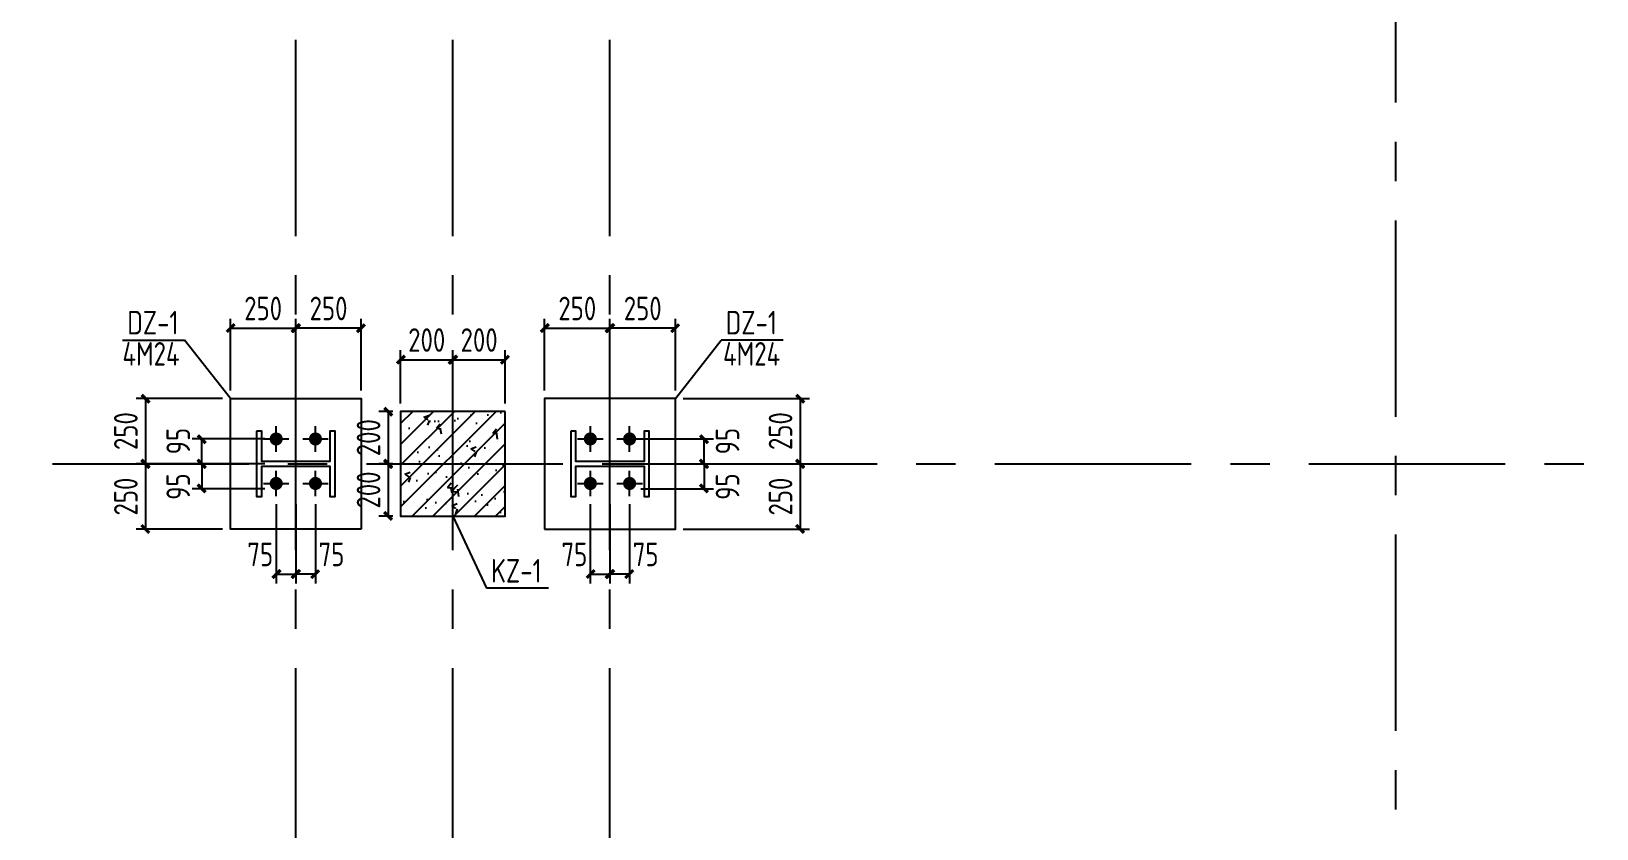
# Model space of a CAD drawing. Header units: millimetres. Extents: x 866309 to 879639, y 39442 to 44891.
# Drawn here: x 868730.6 to 868929.9, y 39548.4 to 39650 of the extents above; entities that cross this region are included whole.
import ezdxf

# ---------------------------------------------------------------- set-up
doc = ezdxf.new("R2010")
doc.units = ezdxf.units.MM
doc.header["$LTSCALE"] = 1000
doc.header["$MEASUREMENT"] = 0
doc.linetypes.add('CENTER', pattern=[2, 1.25, -0.25, 0.25, -0.25])
doc.linetypes.add('DOTE', pattern=[2.42, 2, -0.2, 0.02, -0.2])
for name, color, linetype in [('DIM', 7, 'Continuous'), ('DOTE', 1, 'DOTE'), ('M_Prof', 2, 'Continuous'), ('WINDOW', 4, 'Continuous'), ('柱集中标注', 2, 'Continuous'), ('标注', 7, 'Continuous'), ('檩条', 34, 'Continuous')]:
    doc.layers.add(name, color=color, linetype=linetype)
doc.styles.add('GBHZ', font='gbenor.shx', dxfattribs={"width": 0.9, "bigfont": 'gbcbig.shx'})
doc.dimstyles.new('Y30', dxfattribs={"dimscale": 0, "dimtxt": 3, "dimasz": 0.01, "dimexe": 1.2, "dimexo": 1, "dimgap": 1, "dimtad": 1, "dimdec": 0, "dimlfac": 30, "dimzin": 0, "dimdsep": 46, "dimtxsty": 'GBHZ', "dimblk1": 'DX', "dimblk2": 'DX', "dimsah": 1, "dimcen": 0.09, "dimdle": 1, "dimadec": 0, "dimazin": 0, "dimtfac": 1, "dimtdec": 0, "dimtix": 1, "dimtmove": 2, "dimatfit": 3, "dimldrblk": 'DX', "dimfxl": 0, "dimtolj": 1, "dimtzin": 0, "dimarcsym": 0})

# ---------------------------------------------------------------- blocks, each defined once
blk = doc.blocks.new('DX')
at = {"color": 0, "linetype": 'ByBlock', "const_width": 40}
blk.add_lwpolyline([(-54, -51), (46, 49)], dxfattribs=at)
blk = doc.blocks.new('*D1332')
at = {"layer": 'Defpoints', "color": 0, "transparency": 16777216}
for p in [(868764.28, 39612.17), (868755.95, 39603.22), (868764.28, 39603.22)]:
    blk.add_point(p, dxfattribs=at)
at = {"layer": 'dim', "color": 0, "lineweight": -2, "transparency": 16777216}
for p, q in [((868755.95, 39604.22), (868755.95, 39613.37)), ((868755.96, 39612.17), (868764.27, 39612.17)), ((868764.28, 39604.22), (868764.28, 39613.37))]:
    blk.add_line(p, q, dxfattribs=at)
at = {"layer": 'dim', "color": 0, "lineweight": -2, "transparency": 16777216, "xscale": 0.01, "yscale": 0.01, "zscale": 0.01, "rotation": 180}
blk.add_blockref('DX', (868755.95, 39612.17), dxfattribs=at)
at = {"layer": 'dim', "color": 0, "lineweight": -2, "transparency": 16777216, "xscale": 0.01, "yscale": 0.01, "zscale": 0.01}
blk.add_blockref('DX', (868764.28, 39612.17), dxfattribs=at)
at = {"layer": 'dim', "color": 0, "transparency": 16777216, "insert": (868760.12, 39614.67), "char_height": 3, "attachment_point": 5, "style": 'GBHZ'}
blk.add_mtext('\\A1;250', dxfattribs=at)
blk = doc.blocks.new('*D1333')
at = {"layer": 'Defpoints', "color": 0, "transparency": 16777216}
for p in [(868755.95, 39603.22), (868745.14, 39594.89), (868755.95, 39594.89)]:
    blk.add_point(p, dxfattribs=at)
at = {"layer": 'dim', "color": 0, "lineweight": -2, "transparency": 16777216}
for p, q in [((868754.95, 39603.22), (868743.94, 39603.22)), ((868745.14, 39603.21), (868745.14, 39594.9)), ((868754.95, 39594.89), (868743.94, 39594.89))]:
    blk.add_line(p, q, dxfattribs=at)
at = {"layer": 'dim', "color": 0, "lineweight": -2, "transparency": 16777216, "xscale": 0.01, "yscale": 0.01, "zscale": 0.01}
for p, rotation in [((868745.14, 39603.22), 90), ((868745.14, 39594.89), 270)]:
    blk.add_blockref('DX', p, dxfattribs=dict(at, rotation=rotation))
at = {"layer": 'dim', "color": 0, "transparency": 16777216, "insert": (868742.64, 39599.06), "char_height": 3, "attachment_point": 5, "rotation": 90, "style": 'GBHZ'}
blk.add_mtext('\\A1;250', dxfattribs=at)
blk = doc.blocks.new('*D1334')
at = {"layer": 'Defpoints', "color": 0, "transparency": 16777216}
for p in [(868755.95, 39594.89), (868745.14, 39586.56), (868755.95, 39586.56)]:
    blk.add_point(p, dxfattribs=at)
at = {"layer": 'dim', "color": 0, "lineweight": -2, "transparency": 16777216}
for p, q in [((868754.95, 39594.89), (868743.94, 39594.89)), ((868745.14, 39594.88), (868745.14, 39586.57)), ((868754.95, 39586.56), (868743.94, 39586.56))]:
    blk.add_line(p, q, dxfattribs=at)
at = {"layer": 'dim', "color": 0, "lineweight": -2, "transparency": 16777216, "xscale": 0.01, "yscale": 0.01, "zscale": 0.01}
for p, rotation in [((868745.14, 39594.89), 90), ((868745.14, 39586.56), 270)]:
    blk.add_blockref('DX', p, dxfattribs=dict(at, rotation=rotation))
at = {"layer": 'dim', "color": 0, "transparency": 16777216, "insert": (868742.64, 39590.72), "char_height": 3, "attachment_point": 5, "rotation": 90, "style": 'GBHZ'}
blk.add_mtext('\\A1;250', dxfattribs=at)
blk = doc.blocks.new('*D1337')
at = {"layer": 'Defpoints', "color": 0, "transparency": 16777216}
for p in [(868761.78, 39590.76), (868764.28, 39590.76), (868764.28, 39580.86)]:
    blk.add_point(p, dxfattribs=at)
at = {"layer": '标注', "color": 0, "lineweight": -2, "transparency": 16777216}
for p, q in [((868761.78, 39589.76), (868761.78, 39579.66)), ((868764.28, 39589.76), (868764.28, 39579.66)), ((868761.79, 39580.86), (868764.27, 39580.86))]:
    blk.add_line(p, q, dxfattribs=at)
at = {"layer": '标注', "color": 0, "lineweight": -2, "transparency": 16777216, "xscale": 0.01, "yscale": 0.01, "zscale": 0.01, "rotation": 180}
blk.add_blockref('DX', (868761.78, 39580.86), dxfattribs=at)
at = {"layer": '标注', "color": 0, "lineweight": -2, "transparency": 16777216, "xscale": 0.01, "yscale": 0.01, "zscale": 0.01}
blk.add_blockref('DX', (868764.28, 39580.86), dxfattribs=at)
at = {"layer": '标注', "color": 0, "transparency": 16777216, "insert": (868759.75, 39583.36), "char_height": 3, "attachment_point": 5, "style": 'GBHZ'}
blk.add_mtext('\\A1;75', dxfattribs=at)
blk = doc.blocks.new('*D1338')
at = {"layer": 'Defpoints', "color": 0, "transparency": 16777216}
for p in [(868764.28, 39612.17), (868764.28, 39603.22), (868772.62, 39603.22)]:
    blk.add_point(p, dxfattribs=at)
at = {"layer": 'dim', "color": 0, "lineweight": -2, "transparency": 16777216}
for p, q in [((868764.28, 39604.22), (868764.28, 39613.37)), ((868772.61, 39612.17), (868764.29, 39612.17)), ((868772.62, 39604.22), (868772.62, 39613.37))]:
    blk.add_line(p, q, dxfattribs=at)
at = {"layer": 'dim', "color": 0, "lineweight": -2, "transparency": 16777216, "xscale": 0.01, "yscale": 0.01, "zscale": 0.01, "rotation": 180}
blk.add_blockref('DX', (868764.28, 39612.17), dxfattribs=at)
at = {"layer": 'dim', "color": 0, "lineweight": -2, "transparency": 16777216, "xscale": 0.01, "yscale": 0.01, "zscale": 0.01}
blk.add_blockref('DX', (868772.62, 39612.17), dxfattribs=at)
at = {"layer": 'dim', "color": 0, "transparency": 16777216, "insert": (868768.45, 39614.67), "char_height": 3, "attachment_point": 5, "style": 'GBHZ'}
blk.add_mtext('\\A1;250', dxfattribs=at)
blk = doc.blocks.new('*D1339')
at = {"layer": 'Defpoints', "color": 0, "transparency": 16777216}
for p in [(868764.28, 39590.76), (868766.78, 39590.76), (868764.28, 39580.86)]:
    blk.add_point(p, dxfattribs=at)
at = {"layer": '标注', "color": 0, "lineweight": -2, "transparency": 16777216}
for p, q in [((868764.28, 39589.76), (868764.28, 39579.66)), ((868766.78, 39589.76), (868766.78, 39579.66)), ((868766.77, 39580.86), (868764.29, 39580.86))]:
    blk.add_line(p, q, dxfattribs=at)
at = {"layer": '标注', "color": 0, "lineweight": -2, "transparency": 16777216, "xscale": 0.01, "yscale": 0.01, "zscale": 0.01, "rotation": 180}
blk.add_blockref('DX', (868764.28, 39580.86), dxfattribs=at)
at = {"layer": '标注', "color": 0, "lineweight": -2, "transparency": 16777216, "xscale": 0.01, "yscale": 0.01, "zscale": 0.01}
blk.add_blockref('DX', (868766.78, 39580.86), dxfattribs=at)
at = {"layer": '标注', "color": 0, "transparency": 16777216, "insert": (868768.82, 39583.36), "char_height": 3, "attachment_point": 5, "style": 'GBHZ'}
blk.add_mtext('\\A1;75', dxfattribs=at)
blk = doc.blocks.new('*D1500')
at = {"layer": 'Defpoints', "color": 0, "transparency": 16777216}
for p in [(868804.28, 39612.17), (868804.28, 39603.22), (868812.62, 39603.22)]:
    blk.add_point(p, dxfattribs=at)
at = {"layer": 'dim', "color": 0, "lineweight": -2, "transparency": 16777216}
for p, q in [((868804.28, 39604.22), (868804.28, 39613.37)), ((868812.61, 39612.17), (868804.29, 39612.17)), ((868812.62, 39604.22), (868812.62, 39613.37))]:
    blk.add_line(p, q, dxfattribs=at)
at = {"layer": 'dim', "color": 0, "lineweight": -2, "transparency": 16777216, "xscale": 0.01, "yscale": 0.01, "zscale": 0.01, "rotation": 180}
blk.add_blockref('DX', (868804.28, 39612.17), dxfattribs=at)
at = {"layer": 'dim', "color": 0, "lineweight": -2, "transparency": 16777216, "xscale": 0.01, "yscale": 0.01, "zscale": 0.01}
blk.add_blockref('DX', (868812.62, 39612.17), dxfattribs=at)
at = {"layer": 'dim', "color": 0, "transparency": 16777216, "insert": (868808.45, 39614.67), "char_height": 3, "attachment_point": 5, "style": 'GBHZ'}
blk.add_mtext('\\A1;250', dxfattribs=at)
blk = doc.blocks.new('*D1501')
at = {"layer": 'Defpoints', "color": 0, "transparency": 16777216}
for p in [(868812.62, 39603.22), (868812.62, 39594.89), (868828.5, 39594.89)]:
    blk.add_point(p, dxfattribs=at)
at = {"layer": 'dim', "color": 0, "lineweight": -2, "transparency": 16777216}
for p, q in [((868813.62, 39603.22), (868829.7, 39603.22)), ((868828.5, 39603.21), (868828.5, 39594.9)), ((868813.62, 39594.89), (868829.7, 39594.89))]:
    blk.add_line(p, q, dxfattribs=at)
at = {"layer": 'dim', "color": 0, "lineweight": -2, "transparency": 16777216, "xscale": 0.01, "yscale": 0.01, "zscale": 0.01}
for p, rotation in [((868828.5, 39603.22), 90), ((868828.5, 39594.89), 270)]:
    blk.add_blockref('DX', p, dxfattribs=dict(at, rotation=rotation))
at = {"layer": 'dim', "color": 0, "transparency": 16777216, "insert": (868826, 39599.06), "char_height": 3, "attachment_point": 5, "rotation": 90, "style": 'GBHZ'}
blk.add_mtext('\\A1;250', dxfattribs=at)
blk = doc.blocks.new('*D1502')
at = {"layer": 'Defpoints', "color": 0, "transparency": 16777216}
for p in [(868812.62, 39594.89), (868812.62, 39586.56), (868828.5, 39586.56)]:
    blk.add_point(p, dxfattribs=at)
at = {"layer": 'dim', "color": 0, "lineweight": -2, "transparency": 16777216}
for p, q in [((868813.62, 39594.89), (868829.7, 39594.89)), ((868828.5, 39594.88), (868828.5, 39586.57)), ((868813.62, 39586.56), (868829.7, 39586.56))]:
    blk.add_line(p, q, dxfattribs=at)
at = {"layer": 'dim', "color": 0, "lineweight": -2, "transparency": 16777216, "xscale": 0.01, "yscale": 0.01, "zscale": 0.01}
for p, rotation in [((868828.5, 39594.89), 90), ((868828.5, 39586.56), 270)]:
    blk.add_blockref('DX', p, dxfattribs=dict(at, rotation=rotation))
at = {"layer": 'dim', "color": 0, "transparency": 16777216, "insert": (868826, 39590.72), "char_height": 3, "attachment_point": 5, "rotation": 90, "style": 'GBHZ'}
blk.add_mtext('\\A1;250', dxfattribs=at)
blk = doc.blocks.new('*D1505')
at = {"layer": 'Defpoints', "color": 0, "transparency": 16777216}
for p in [(868804.28, 39590.76), (868806.78, 39590.76), (868804.28, 39580.86)]:
    blk.add_point(p, dxfattribs=at)
at = {"layer": '标注', "color": 0, "lineweight": -2, "transparency": 16777216}
for p, q in [((868804.28, 39589.76), (868804.28, 39579.66)), ((868806.78, 39589.76), (868806.78, 39579.66)), ((868806.77, 39580.86), (868804.29, 39580.86))]:
    blk.add_line(p, q, dxfattribs=at)
at = {"layer": '标注', "color": 0, "lineweight": -2, "transparency": 16777216, "xscale": 0.01, "yscale": 0.01, "zscale": 0.01, "rotation": 180}
blk.add_blockref('DX', (868804.28, 39580.86), dxfattribs=at)
at = {"layer": '标注', "color": 0, "lineweight": -2, "transparency": 16777216, "xscale": 0.01, "yscale": 0.01, "zscale": 0.01}
blk.add_blockref('DX', (868806.78, 39580.86), dxfattribs=at)
at = {"layer": '标注', "color": 0, "transparency": 16777216, "insert": (868808.82, 39583.36), "char_height": 3, "attachment_point": 5, "style": 'GBHZ'}
blk.add_mtext('\\A1;75', dxfattribs=at)
blk = doc.blocks.new('*D1506')
at = {"layer": 'Defpoints', "color": 0, "transparency": 16777216}
for p in [(868804.28, 39612.17), (868795.95, 39603.22), (868804.28, 39603.22)]:
    blk.add_point(p, dxfattribs=at)
at = {"layer": 'dim', "color": 0, "lineweight": -2, "transparency": 16777216}
for p, q in [((868795.95, 39604.22), (868795.95, 39613.37)), ((868795.96, 39612.17), (868804.27, 39612.17)), ((868804.28, 39604.22), (868804.28, 39613.37))]:
    blk.add_line(p, q, dxfattribs=at)
at = {"layer": 'dim', "color": 0, "lineweight": -2, "transparency": 16777216, "xscale": 0.01, "yscale": 0.01, "zscale": 0.01, "rotation": 180}
blk.add_blockref('DX', (868795.95, 39612.17), dxfattribs=at)
at = {"layer": 'dim', "color": 0, "lineweight": -2, "transparency": 16777216, "xscale": 0.01, "yscale": 0.01, "zscale": 0.01}
blk.add_blockref('DX', (868804.28, 39612.17), dxfattribs=at)
at = {"layer": 'dim', "color": 0, "transparency": 16777216, "insert": (868800.12, 39614.67), "char_height": 3, "attachment_point": 5, "style": 'GBHZ'}
blk.add_mtext('\\A1;250', dxfattribs=at)
blk = doc.blocks.new('*D1507')
at = {"layer": 'Defpoints', "color": 0, "transparency": 16777216}
for p in [(868801.78, 39590.76), (868804.28, 39590.76), (868804.28, 39580.86)]:
    blk.add_point(p, dxfattribs=at)
at = {"layer": '标注', "color": 0, "lineweight": -2, "transparency": 16777216}
for p, q in [((868801.78, 39589.76), (868801.78, 39579.66)), ((868804.28, 39589.76), (868804.28, 39579.66)), ((868801.79, 39580.86), (868804.27, 39580.86))]:
    blk.add_line(p, q, dxfattribs=at)
at = {"layer": '标注', "color": 0, "lineweight": -2, "transparency": 16777216, "xscale": 0.01, "yscale": 0.01, "zscale": 0.01, "rotation": 180}
blk.add_blockref('DX', (868801.78, 39580.86), dxfattribs=at)
at = {"layer": '标注', "color": 0, "lineweight": -2, "transparency": 16777216, "xscale": 0.01, "yscale": 0.01, "zscale": 0.01}
blk.add_blockref('DX', (868804.28, 39580.86), dxfattribs=at)
at = {"layer": '标注', "color": 0, "transparency": 16777216, "insert": (868799.75, 39583.36), "char_height": 3, "attachment_point": 5, "style": 'GBHZ'}
blk.add_mtext('\\A1;75', dxfattribs=at)
blk = doc.blocks.new('*D1576')
at = {"layer": 'Defpoints', "color": 0, "transparency": 16777216}
for p in [(868784.28, 39608.15), (868777.62, 39601.56), (868784.28, 39601.56)]:
    blk.add_point(p, dxfattribs=at)
at = {"layer": 'dim', "color": 0, "lineweight": -2, "transparency": 16777216}
for p, q in [((868777.62, 39602.56), (868777.62, 39609.35)), ((868777.63, 39608.15), (868784.27, 39608.15)), ((868784.28, 39602.56), (868784.28, 39609.35))]:
    blk.add_line(p, q, dxfattribs=at)
at = {"layer": 'dim', "color": 0, "lineweight": -2, "transparency": 16777216, "xscale": 0.01, "yscale": 0.01, "zscale": 0.01, "rotation": 180}
blk.add_blockref('DX', (868777.62, 39608.15), dxfattribs=at)
at = {"layer": 'dim', "color": 0, "lineweight": -2, "transparency": 16777216, "xscale": 0.01, "yscale": 0.01, "zscale": 0.01}
blk.add_blockref('DX', (868784.28, 39608.15), dxfattribs=at)
at = {"layer": 'dim', "color": 0, "transparency": 16777216, "insert": (868780.95, 39610.65), "char_height": 3, "attachment_point": 5, "style": 'GBHZ'}
blk.add_mtext('\\A1;200', dxfattribs=at)
blk = doc.blocks.new('*D1577')
at = {"layer": 'Defpoints', "color": 0, "transparency": 16777216}
for p in [(868790.95, 39608.15), (868784.28, 39601.56), (868790.95, 39601.56)]:
    blk.add_point(p, dxfattribs=at)
at = {"layer": 'dim', "color": 0, "lineweight": -2, "transparency": 16777216}
for p, q in [((868784.28, 39602.56), (868784.28, 39609.35)), ((868784.29, 39608.15), (868790.94, 39608.15)), ((868790.95, 39602.56), (868790.95, 39609.35))]:
    blk.add_line(p, q, dxfattribs=at)
at = {"layer": 'dim', "color": 0, "lineweight": -2, "transparency": 16777216, "xscale": 0.01, "yscale": 0.01, "zscale": 0.01, "rotation": 180}
blk.add_blockref('DX', (868784.28, 39608.15), dxfattribs=at)
at = {"layer": 'dim', "color": 0, "lineweight": -2, "transparency": 16777216, "xscale": 0.01, "yscale": 0.01, "zscale": 0.01}
blk.add_blockref('DX', (868790.95, 39608.15), dxfattribs=at)
at = {"layer": 'dim', "color": 0, "transparency": 16777216, "insert": (868787.62, 39610.65), "char_height": 3, "attachment_point": 5, "style": 'GBHZ'}
blk.add_mtext('\\A1;200', dxfattribs=at)
blk = doc.blocks.new('*D1578')
at = {"layer": 'Defpoints', "color": 0, "transparency": 16777216}
for p in [(868777.62, 39601.56), (868776.04, 39594.89), (868777.62, 39594.89)]:
    blk.add_point(p, dxfattribs=at)
at = {"layer": 'dim', "color": 0, "lineweight": -2, "transparency": 16777216}
for p, q in [((868776.62, 39601.56), (868774.84, 39601.56)), ((868776.04, 39601.55), (868776.04, 39594.9)), ((868776.62, 39594.89), (868774.84, 39594.89))]:
    blk.add_line(p, q, dxfattribs=at)
at = {"layer": 'dim', "color": 0, "lineweight": -2, "transparency": 16777216, "xscale": 0.01, "yscale": 0.01, "zscale": 0.01}
for p, rotation in [((868776.04, 39601.56), 90), ((868776.04, 39594.89), 270)]:
    blk.add_blockref('DX', p, dxfattribs=dict(at, rotation=rotation))
at = {"layer": 'dim', "color": 0, "transparency": 16777216, "insert": (868773.54, 39598.22), "char_height": 3, "attachment_point": 5, "rotation": 90, "style": 'GBHZ'}
blk.add_mtext('\\A1;200', dxfattribs=at)
blk = doc.blocks.new('*D1579')
at = {"layer": 'Defpoints', "color": 0, "transparency": 16777216}
for p in [(868777.62, 39594.89), (868776.04, 39588.22), (868777.62, 39588.22)]:
    blk.add_point(p, dxfattribs=at)
at = {"layer": 'dim', "color": 0, "lineweight": -2, "transparency": 16777216}
for p, q in [((868776.62, 39594.89), (868774.84, 39594.89)), ((868776.04, 39594.88), (868776.04, 39588.23)), ((868776.62, 39588.22), (868774.84, 39588.22))]:
    blk.add_line(p, q, dxfattribs=at)
at = {"layer": 'dim', "color": 0, "lineweight": -2, "transparency": 16777216, "xscale": 0.01, "yscale": 0.01, "zscale": 0.01}
for p, rotation in [((868776.04, 39594.89), 90), ((868776.04, 39588.22), 270)]:
    blk.add_blockref('DX', p, dxfattribs=dict(at, rotation=rotation))
at = {"layer": 'dim', "color": 0, "transparency": 16777216, "insert": (868773.54, 39591.56), "char_height": 3, "attachment_point": 5, "rotation": 90, "style": 'GBHZ'}
blk.add_mtext('\\A1;200', dxfattribs=at)
blk = doc.blocks.new('*D2365')
at = {"layer": 'Defpoints', "color": 0, "transparency": 16777216}
for p in [(868752.3, 39598.06), (868761.35, 39598.06), (868761.35, 39594.89)]:
    blk.add_point(p, dxfattribs=at)
at = {"layer": 'dim', "color": 0, "lineweight": -2, "transparency": 16777216}
for p, q in [((868760.35, 39598.06), (868751.1, 39598.06)), ((868752.3, 39594.9), (868752.3, 39598.05)), ((868760.35, 39594.89), (868751.1, 39594.89))]:
    blk.add_line(p, q, dxfattribs=at)
at = {"layer": 'dim', "color": 0, "lineweight": -2, "transparency": 16777216, "xscale": 0.01, "yscale": 0.01, "zscale": 0.01}
for p, rotation in [((868752.3, 39598.06), 90), ((868752.3, 39594.89), 270)]:
    blk.add_blockref('DX', p, dxfattribs=dict(at, rotation=rotation))
at = {"layer": 'dim', "color": 0, "transparency": 16777216, "insert": (868749.31, 39597.79), "char_height": 3, "attachment_point": 5, "rotation": 90, "style": 'GBHZ'}
blk.add_mtext('\\A1;95', dxfattribs=at)
blk = doc.blocks.new('*D2364')
at = {"layer": 'Defpoints', "color": 0, "transparency": 16777216}
for p in [(868761.35, 39594.89), (868752.3, 39591.72), (868761.35, 39591.72)]:
    blk.add_point(p, dxfattribs=at)
at = {"layer": 'dim', "color": 0, "lineweight": -2, "transparency": 16777216}
for p, q in [((868760.35, 39594.89), (868751.1, 39594.89)), ((868752.3, 39594.88), (868752.3, 39591.73)), ((868760.35, 39591.72), (868751.1, 39591.72))]:
    blk.add_line(p, q, dxfattribs=at)
at = {"layer": 'dim', "color": 0, "lineweight": -2, "transparency": 16777216, "xscale": 0.01, "yscale": 0.01, "zscale": 0.01}
for p, rotation in [((868752.3, 39594.89), 90), ((868752.3, 39591.72), 270)]:
    blk.add_blockref('DX', p, dxfattribs=dict(at, rotation=rotation))
at = {"layer": 'dim', "color": 0, "transparency": 16777216, "insert": (868749.31, 39591.99), "char_height": 3, "attachment_point": 5, "rotation": 90, "style": 'GBHZ'}
blk.add_mtext('\\A1;95', dxfattribs=at)
blk = doc.blocks.new('*D2367')
at = {"layer": 'Defpoints', "color": 0, "transparency": 16777216}
for p in [(868807.22, 39598.06), (868816.26, 39598.06), (868807.22, 39594.89)]:
    blk.add_point(p, dxfattribs=at)
at = {"layer": 'dim', "color": 0, "lineweight": -2, "transparency": 16777216}
for p, q in [((868808.22, 39598.06), (868817.46, 39598.06)), ((868816.26, 39594.9), (868816.26, 39598.05)), ((868808.22, 39594.89), (868817.46, 39594.89))]:
    blk.add_line(p, q, dxfattribs=at)
at = {"layer": 'dim', "color": 0, "lineweight": -2, "transparency": 16777216, "xscale": 0.01, "yscale": 0.01, "zscale": 0.01}
for p, rotation in [((868816.26, 39598.06), 90), ((868816.26, 39594.89), 270)]:
    blk.add_blockref('DX', p, dxfattribs=dict(at, rotation=rotation))
at = {"layer": 'dim', "color": 0, "transparency": 16777216, "insert": (868819.25, 39597.79), "char_height": 3, "attachment_point": 5, "rotation": 90, "style": 'GBHZ'}
blk.add_mtext('\\A1;95', dxfattribs=at)
blk = doc.blocks.new('*D2366')
at = {"layer": 'Defpoints', "color": 0, "transparency": 16777216}
for p in [(868807.22, 39594.89), (868807.22, 39591.72), (868816.26, 39591.72)]:
    blk.add_point(p, dxfattribs=at)
at = {"layer": 'dim', "color": 0, "lineweight": -2, "transparency": 16777216}
for p, q in [((868808.22, 39594.89), (868817.46, 39594.89)), ((868816.26, 39594.88), (868816.26, 39591.73)), ((868808.22, 39591.72), (868817.46, 39591.72))]:
    blk.add_line(p, q, dxfattribs=at)
at = {"layer": 'dim', "color": 0, "lineweight": -2, "transparency": 16777216, "xscale": 0.01, "yscale": 0.01, "zscale": 0.01}
for p, rotation in [((868816.26, 39594.89), 90), ((868816.26, 39591.72), 270)]:
    blk.add_blockref('DX', p, dxfattribs=dict(at, rotation=rotation))
at = {"layer": 'dim', "color": 0, "transparency": 16777216, "insert": (868819.25, 39591.99), "char_height": 3, "attachment_point": 5, "rotation": 90, "style": 'GBHZ'}
blk.add_mtext('\\A1;95', dxfattribs=at)

msp = doc.modelspace()

# ---------------------------------------------------------------- hatches: boundary and pattern name
at = {"layer": 'WINDOW'}
h = msp.add_hatch(dxfattribs=at)
h.set_pattern_fill('ANSI31', color=256, scale=15, style=0)
h.set_pattern_definition([(45, (0, 78.3333), (-1.3258252147, 1.3258252147), [])])
h.paths.add_polyline_path([(868790.95, 39601.557), (868777.616, 39601.557), (868777.616, 39588.223), (868790.95, 39588.223)])
h = msp.add_hatch(dxfattribs=at)
h.set_pattern_fill('AR-CONC', color=256, style=0)
h.set_pattern_definition([(50, (0, 78.3333), (7.172601826, -0.62752135), [0.75, -8.25]), (355, (0, 78.333), (-1.387513336, 7.52192134), [0.6, -6.6]), (100.4514, (0.598, 78.281), (5.785093817, 6.89439542), [0.6374019, -7.01142112]), (46.1842, (0, 80.333), (10.67241049, -1.65519014), [1.125, -12.375]), (96.6356, (0.889, 80.195), (9.34662706, 9.74117871), [0.95610288, -10.51713]), (351.1842, (0, 80.333), (9.34661945, 9.74118601), [0.9, -9.9]), (21, (1, 79.8333), (5.96907052, -4.026188907), [0.75, -8.25]), (326, (1, 79.833), (2.43315332, 7.25150045), [0.6, -6.6]), (71.4514, (1.4974, 79.498), (8.402226286, 3.225304967), [0.6374019, -7.01142112]), (37.5, (0, 78.3333), (0.121598553, 3.328938538), [0, -6.52, 0, -6.7, 0, -6.625]), (7.5, (0, 78.3333), (2.630695374, 3.944117119), [0, -3.82, 0, -6.37, 0, -2.525]), (327.5, (-2.23, 78.3333), (5.338224362, -0.225548717), [0, -2.5, 0, -7.8, 0, -10.35]), (317.5, (-3.23, 78.3333), (5.831861693, 1.001049823), [0, -3.25, 0, -5.18, 0, -7.35])])
h.paths.add_polyline_path([(868790.95, 39601.557), (868777.616, 39601.557), (868777.616, 39588.223), (868790.95, 39588.223)])

# ---------------------------------------------------------------- linework, layer by layer
for p, q in [((868761.783, 39596.432), (868761.783, 39599.682)), ((868766.783, 39596.432), (868766.783, 39599.682)), ((868801.783, 39596.432), (868801.783, 39599.682)), ((868806.783, 39596.432), (868806.783, 39599.682)), ((868760.158, 39598.057), (868763.408, 39598.057)), ((868765.158, 39598.057), (868768.408, 39598.057)), ((868800.158, 39598.057), (868803.408, 39598.057)), ((868805.158, 39598.057), (868808.408, 39598.057)), ((868760.158, 39592.39), (868763.408, 39592.39)), ((868761.783, 39590.765), (868761.783, 39594.015)), ((868765.158, 39592.39), (868768.408, 39592.39)), ((868766.783, 39590.765), (868766.783, 39594.015)), ((868800.158, 39592.39), (868803.408, 39592.39)), ((868801.783, 39590.765), (868801.783, 39594.015)), ((868805.158, 39592.39), (868808.408, 39592.39)), ((868806.783, 39590.765), (868806.783, 39594.015))]:
    msp.add_line(p, q)
for points in [[(868772.616, 39586.557), (868755.95, 39586.557), (868755.95, 39603.223), (868772.616, 39603.223)], [(868795.95, 39586.557), (868812.616, 39586.557), (868812.616, 39603.223), (868795.95, 39603.223)], [(868790.95, 39601.557), (868777.616, 39601.557), (868777.616, 39588.223), (868790.95, 39588.223)]]:
    msp.add_lwpolyline(points, close=True)
at = {"layer": 'dim', "const_width": 0.833}
for points in [[(868761.783, 39598.473, 1), (868761.783, 39597.64, 1)], [(868766.783, 39598.473, 1), (868766.783, 39597.64, 1)], [(868801.783, 39598.473, 1), (868801.783, 39597.64, 1)], [(868806.783, 39598.473, 1), (868806.783, 39597.64, 1)], [(868761.783, 39592.807, 1), (868761.783, 39591.973, 1)], [(868766.783, 39592.807, 1), (868766.783, 39591.973, 1)], [(868801.783, 39592.807, 1), (868801.783, 39591.973, 1)], [(868806.783, 39592.807, 1), (868806.783, 39591.973, 1)]]:
    msp.add_lwpolyline(points, format="xyb", close=True, dxfattribs=at)
at = {"layer": 'DOTE', "linetype": 'CENTER', "ltscale": 0.02}
for p, q in [((868764.283, 39503.89), (868764.283, 39985.89)), ((868784.283, 39503.89), (868784.283, 39985.89)), ((868804.283, 39503.89), (868804.283, 39985.89)), ((868904.283, 39985.89), (868904.283, 39503.89)), ((868533.283, 39594.89), (869035.283, 39594.89))]:
    msp.add_line(p, q, dxfattribs=at)
at = {"layer": 'M_Prof'}
for points in [[(868759.283, 39599.057), (868759.283, 39590.723), (868759.95, 39590.723), (868759.95, 39594.59), (868768.616, 39594.59), (868768.616, 39590.723), (868769.283, 39590.723), (868769.283, 39599.057), (868768.616, 39599.057), (868768.616, 39595.19), (868759.95, 39595.19), (868759.95, 39599.057)], [(868799.283, 39599.057), (868799.283, 39590.723), (868799.95, 39590.723), (868799.95, 39594.59), (868808.616, 39594.59), (868808.616, 39590.723), (868809.283, 39590.723), (868809.283, 39599.057), (868808.616, 39599.057), (868808.616, 39595.19), (868799.95, 39595.19), (868799.95, 39599.057)]]:
    msp.add_lwpolyline(points, close=True, dxfattribs=at)
at = {"layer": '檩条'}
for p, q in [((868742.229, 39610.643), (868750.127, 39610.643)), ((868755.95, 39603.223), (868750.127, 39610.643)), ((868812.616, 39603.223), (868818.439, 39610.643)), ((868826.337, 39610.643), (868818.439, 39610.643)), ((868784.283, 39588.223), (868788.561, 39579.058)), ((868796.459, 39579.058), (868788.561, 39579.058))]:
    msp.add_line(p, q, dxfattribs=at)

# ---------------------------------------------------------------- texts
at = {"layer": '柱集中标注', "style": 'GBHZ', "width": 0.9}
for s, p in [('DZ-1', (868742.825, 39611.364)), ('DZ-1', (868819.021, 39611.364)), ('4M24', (868742.206, 39607.392)), ('4M24', (868818.68, 39607.392)), ('KZ-1', (868789.142, 39579.779))]:
    msp.add_text(s, height=3, dxfattribs=at).set_placement(p)

# ---------------------------------------------------------------- dimensions: what is measured, and where the dimension line sits
at = {"layer": 'dim'}
for base, p1, p2, angle, picture, middle in [((868764.283, 39612.169), (868755.95, 39603.223), (868764.283, 39603.223), 0, '*D1332', (868760.116, 39614.669)), ((868764.283, 39612.169), (868772.616, 39603.223), (868764.283, 39603.223), 180, '*D1338', (868768.45, 39614.669)), ((868804.283, 39612.169), (868812.616, 39603.223), (868804.283, 39603.223), 180, '*D1500', (868808.45, 39614.669)), ((868745.142, 39594.89), (868755.95, 39603.223), (868755.95, 39594.89), 270, '*D1333', (868742.642, 39599.057)), ((868776.04, 39594.89), (868777.616, 39601.557), (868777.616, 39594.89), 90, '*D1578', (868773.54, 39598.223)), ((868828.496, 39594.89), (868812.616, 39603.223), (868812.616, 39594.89), 270, '*D1501', (868825.996, 39599.057)), ((868745.142, 39586.557), (868755.95, 39594.89), (868755.95, 39586.557), 270, '*D1334', (868742.642, 39590.723)), ((868776.04, 39588.223), (868777.616, 39594.89), (868777.616, 39588.223), 90, '*D1579', (868773.54, 39591.557)), ((868828.496, 39586.557), (868812.616, 39594.89), (868812.616, 39586.557), 270, '*D1502', (868825.996, 39590.723))]:
    dim = msp.add_linear_dim(base=base, p1=p1, p2=p2, angle=angle, dimstyle='Y30', override={"dimscale": 1}, dxfattribs=at)
    dim.commit()
    dim.dimension.update_dxf_attribs({"geometry": picture, "text_midpoint": middle})
for base, p1, p2, picture, middle in [((868804.283, 39612.169), (868795.95, 39603.223), (868804.283, 39603.223), '*D1506', (868800.116, 39614.669)), ((868784.283, 39608.148), (868777.616, 39601.557), (868784.283, 39601.557), '*D1576', (868780.95, 39610.648)), ((868790.95, 39608.148), (868784.283, 39601.557), (868790.95, 39601.557), '*D1577', (868787.616, 39610.648))]:
    dim = msp.add_linear_dim(base=base, p1=p1, p2=p2, dimstyle='Y30', override={"dimscale": 1}, dxfattribs=at)
    dim.commit()
    dim.dimension.update_dxf_attribs({"geometry": picture, "text_midpoint": middle})
for base, p1, p2, angle, picture, middle in [((868752.305, 39598.057), (868761.349, 39594.89), (868761.349, 39598.057), 270, '*D2365', (868749.311, 39597.795)), ((868816.261, 39598.057), (868807.217, 39594.89), (868807.217, 39598.057), 270, '*D2367', (868819.255, 39597.795)), ((868752.305, 39591.723), (868761.349, 39594.89), (868761.349, 39591.723), 90, '*D2364', (868749.311, 39591.985)), ((868816.261, 39591.723), (868807.217, 39594.89), (868807.217, 39591.723), 90, '*D2366', (868819.255, 39591.985))]:
    dim = msp.add_linear_dim(base=base, p1=p1, p2=p2, angle=angle, dimstyle='Y30', override={"dimscale": 1}, dxfattribs=at)
    dim.commit()
    dim.dimension.update_dxf_attribs({"geometry": picture, "text_midpoint": middle, "dimtype": 160})
at = {"layer": '标注'}
for base, p1, p2, angle, picture, middle in [((868764.283, 39580.862), (868761.783, 39590.765), (868764.283, 39590.765), 180, '*D1337', (868759.746, 39583.362)), ((868764.283, 39580.862), (868766.783, 39590.765), (868764.283, 39590.765), 0, '*D1339', (868768.819, 39583.362)), ((868804.283, 39580.862), (868801.783, 39590.765), (868804.283, 39590.765), 180, '*D1507', (868799.746, 39583.362))]:
    dim = msp.add_linear_dim(base=base, p1=p1, p2=p2, angle=angle, dimstyle='Y30', override={"dimscale": 1}, dxfattribs=at)
    dim.commit()
    dim.dimension.update_dxf_attribs({"geometry": picture, "text_midpoint": middle, "dimtype": 160})
dim = msp.add_linear_dim(base=(868804.283, 39580.862), p1=(868806.783, 39590.765), p2=(868804.283, 39590.765), dimstyle='Y30', override={"dimscale": 1}, dxfattribs=at)
dim.commit()
dim.dimension.update_dxf_attribs({"geometry": '*D1505', "text_midpoint": (868808.819, 39583.362), "dimtype": 160})

doc.saveas('drawing.dxf')
